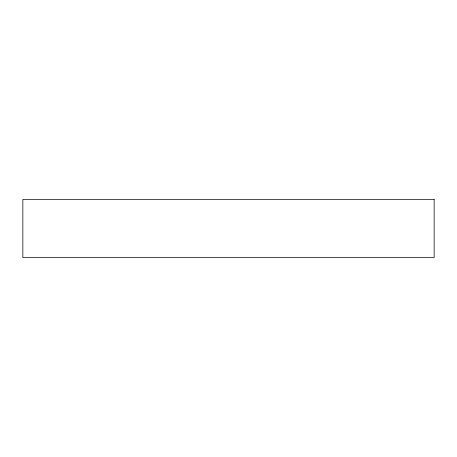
<?xml version="1.0" encoding="UTF-8"?>
<svg xmlns="http://www.w3.org/2000/svg" width="457" height="457" viewBox="0 0 457 457"><rect width="100%" height="100%" fill="white"/><g stroke="black" fill="none" stroke-linecap="round" stroke-linejoin="round"><path stroke-width="0.69" d="M434.15 199.418L22.85 199.418L22.85 257.582L434.15 257.582L434.15 199.418"/></g></svg>
